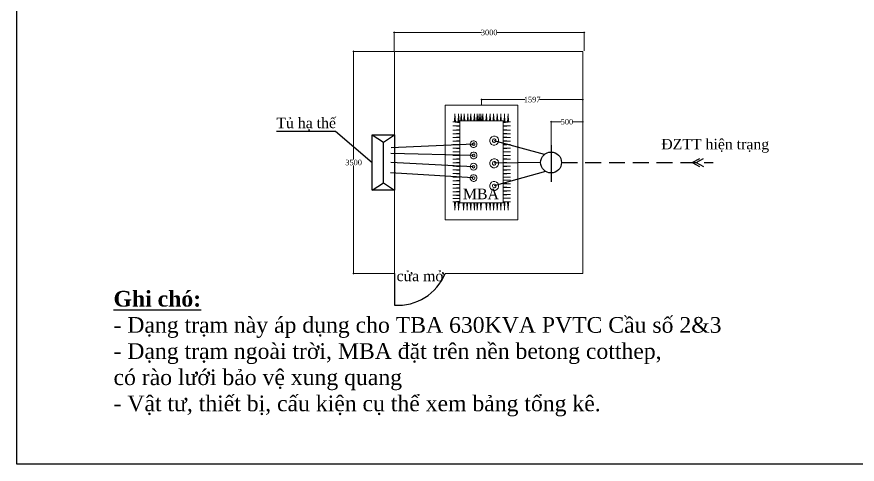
# Model space of a CAD drawing. Header units: inches. Extents: x -246336 to 136055, y -106871 to 69513.
# Drawn here: x -215884 to -202623, y -49224 to -42170 of the extents above; entities that cross this region are included whole.
import ezdxf

# ---------------------------------------------------------------- set-up
doc = ezdxf.new("R2010")
doc.units = ezdxf.units.IN
doc.header["$MEASUREMENT"] = 0
doc.linetypes.add('DASHED2', pattern=[0.375, 0.25, -0.125])
for name, color, linetype in [('03', 3, 'Continuous'), ('6 - Equipment', 1, 'Continuous'), ('WALK WAY', 47, 'Continuous'), ('XA-TT1', 7, 'Continuous')]:
    doc.layers.add(name, color=color, linetype=linetype)
doc.layers.add('K.THUOC', color=8, linetype='Continuous', lineweight=5)
doc.styles.get("Standard").update_dxf_attribs({"font": 'VNTIME_0.TTF', "height": 86})
doc.styles.add('VIET25', font='VNTIME_0.TTF', dxfattribs={"height": 2.5})
doc.linetypes.add('FENCELINE2', pattern='A,6.35,-2.54,[132,ltypeshp.shx,S=2.54,R=0,X=-2.54,Y=0],-2.54,25.4', length=36.83)
doc.dimstyles.get("Standard").update_dxf_attribs({"dimtxt": 0.18, "dimasz": 15, "dimexe": 10, "dimexo": 10, "dimgap": 0.09, "dimtad": 0, "dimtih": 1, "dimtoh": 1, "dimdec": 0, "dimzin": 0, "dimdsep": 32, "dimtxsty": 'Standard', "dimblk": 'OBLIQUE', "dimcen": 15, "dimdle": 10, "dimclrd": 3, "dimclre": 3, "dimclrt": 3, "dimadec": 0, "dimazin": 0, "dimtfac": 1, "dimtdec": 0, "dimtofl": 0, "dimtmove": 0, "dimatfit": 3, "dimldrblk": 'OPEN30', "dimfxl": 1, "dimtolj": 1, "dimtzin": 0, "dimlwd": 0, "dimlwe": 0, "dimarcsym": 0})

# ---------------------------------------------------------------- blocks, each defined once
blk = doc.blocks.new('maybienap')
at = {"layer": '6 - Equipment', "color": 7, "lineweight": 0}
for p, q in [((1939848, 3794074), (1939962, 3794081)), ((1939877, 3794076), (1939884, 3794205)), ((1939884, 3794205), (1939891, 3794077)), ((1939934, 3794080), (1939941, 3794205)), ((1939941, 3794205), (1939948, 3794080)), ((1939962, 3794091), (1940643, 3794091)), ((1939962, 3792799), (1939962, 3794091)), ((1939962, 3794091), (1940643, 3794091)), ((1939962, 3794091), (1939962, 3792799)), ((1939991, 3794091), (1939998, 3794205)), ((1939998, 3794205), (1940005, 3794091)), ((1940048, 3794091), (1940055, 3794205)), ((1940055, 3794205), (1940062, 3794091)), ((1940105, 3794091), (1940112, 3794205)), ((1940112, 3794205), (1940119, 3794091)), ((1940162, 3794091), (1940169, 3794205)), ((1940169, 3794205), (1940176, 3794091)), ((1940219, 3794091), (1940226, 3794205)), ((1940226, 3794205), (1940234, 3794091)), ((1940305, 3794091), (1940312, 3794205)), ((1940312, 3794205), (1940319, 3794091)), ((1940362, 3794091), (1940369, 3794205)), ((1940369, 3794205), (1940376, 3794091)), ((1940408, 3794091), (1940415, 3794205)), ((1940415, 3794205), (1940422, 3794091)), ((1940465, 3794091), (1940472, 3794205)), ((1940472, 3794205), (1940480, 3794091)), ((1940522, 3794091), (1940530, 3794205)), ((1940530, 3794205), (1940537, 3794091)), ((1940579, 3794091), (1940587, 3794205)), ((1940587, 3794205), (1940594, 3794091)), ((1940643, 3792799), (1940643, 3794091)), ((1940643, 3794091), (1940643, 3792799)), ((1940757, 3794072), (1940643, 3794079)), ((1940658, 3794078), (1940665, 3794205)), ((1940665, 3794205), (1940672, 3794077)), ((1940714, 3794074), (1940722, 3794205)), ((1940722, 3794205), (1940729, 3794073)), ((1939962, 3794067), (1939848, 3794074)), ((1939962, 3794024), (1939848, 3794017)), ((1939848, 3794017), (1939962, 3794010)), ((1939962, 3793967), (1939848, 3793960)), ((1939848, 3793960), (1939962, 3793953)), ((1940643, 3794065), (1940757, 3794072)), ((1940643, 3794029), (1940757, 3794021)), ((1940757, 3794021), (1940643, 3794014)), ((1940643, 3793978), (1940757, 3793971)), ((1940757, 3793971), (1940643, 3793964)), ((1939962, 3793910), (1939848, 3793903)), ((1939848, 3793903), (1939962, 3793896)), ((1939962, 3793853), (1939848, 3793846)), ((1939848, 3793846), (1939962, 3793839)), ((1940643, 3793921), (1940757, 3793914)), ((1940757, 3793914), (1940643, 3793907)), ((1940643, 3793864), (1940757, 3793857)), ((1940757, 3793857), (1940643, 3793850)), ((1939962, 3793796), (1939848, 3793789)), ((1939848, 3793789), (1939962, 3793782)), ((1939962, 3793739), (1939848, 3793732)), ((1939848, 3793732), (1939962, 3793725)), ((1939962, 3793693), (1939848, 3793686)), ((1939848, 3793686), (1939962, 3793678)), ((1940643, 3793807), (1940757, 3793800)), ((1940757, 3793800), (1940643, 3793793)), ((1940643, 3793750), (1940757, 3793743)), ((1940757, 3793743), (1940643, 3793735)), ((1940643, 3793693), (1940757, 3793686)), ((1940757, 3793686), (1940643, 3793678)), ((1939962, 3793636), (1939848, 3793628)), ((1939848, 3793628), (1939962, 3793621)), ((1939962, 3793578), (1939848, 3793571)), ((1939848, 3793571), (1939962, 3793564)), ((1940643, 3793636), (1940757, 3793628)), ((1940757, 3793628), (1940643, 3793621)), ((1940643, 3793578), (1940757, 3793571)), ((1940757, 3793571), (1940643, 3793564)), ((1939962, 3793521), (1939848, 3793514)), ((1939848, 3793514), (1939962, 3793507)), ((1939962, 3793464), (1939848, 3793457)), ((1939848, 3793457), (1939962, 3793450)), ((1940643, 3793521), (1940757, 3793514)), ((1940757, 3793514), (1940643, 3793507)), ((1940643, 3793464), (1940757, 3793457)), ((1940757, 3793457), (1940643, 3793450)), ((1939962, 3793407), (1939848, 3793400)), ((1939848, 3793400), (1939962, 3793393)), ((1939962, 3793350), (1939848, 3793343)), ((1939848, 3793343), (1939962, 3793336)), ((1939962, 3793293), (1939848, 3793286)), ((1939848, 3793286), (1939962, 3793279)), ((1940643, 3793407), (1940757, 3793400)), ((1940757, 3793400), (1940643, 3793393)), ((1940643, 3793350), (1940757, 3793343)), ((1940757, 3793343), (1940643, 3793336)), ((1940643, 3793293), (1940757, 3793286)), ((1940757, 3793286), (1940643, 3793279)), ((1939962, 3793236), (1939848, 3793229)), ((1939848, 3793229), (1939962, 3793222)), ((1939962, 3793179), (1939848, 3793172)), ((1939848, 3793172), (1939962, 3793164)), ((1940643, 3793236), (1940757, 3793229)), ((1940757, 3793229), (1940643, 3793222)), ((1940643, 3793179), (1940757, 3793172)), ((1940757, 3793172), (1940643, 3793164)), ((1939962, 3793122), (1939848, 3793115)), ((1939848, 3793115), (1939962, 3793107)), ((1939962, 3793065), (1939848, 3793057)), ((1939848, 3793057), (1939962, 3793050)), ((1940643, 3793122), (1940757, 3793115)), ((1940757, 3793115), (1940643, 3793107)), ((1940643, 3793065), (1940757, 3793057)), ((1940757, 3793057), (1940643, 3793050)), ((1939962, 3793007), (1939848, 3793000)), ((1939848, 3793000), (1939962, 3792993)), ((1939962, 3792950), (1939848, 3792943)), ((1939848, 3792943), (1939962, 3792936)), ((1939962, 3792885), (1939848, 3792878)), ((1940643, 3793007), (1940757, 3793000)), ((1940757, 3793000), (1940643, 3792993)), ((1940643, 3792950), (1940757, 3792943)), ((1940757, 3792943), (1940643, 3792936)), ((1940643, 3792885), (1940757, 3792878)), ((1939848, 3792878), (1939962, 3792871)), ((1939962, 3792828), (1939848, 3792814)), ((1939848, 3792814), (1939962, 3792814)), ((1939877, 3792814), (1939884, 3792685)), ((1939884, 3792685), (1939891, 3792814)), ((1939934, 3792814), (1939941, 3792685)), ((1939941, 3792685), (1939948, 3792814)), ((1939962, 3792799), (1940643, 3792799)), ((1939991, 3792799), (1939998, 3792685)), ((1939998, 3792685), (1940005, 3792799)), ((1940048, 3792799), (1940055, 3792685)), ((1940055, 3792685), (1940062, 3792799)), ((1940105, 3792799), (1940112, 3792685)), ((1940112, 3792685), (1940119, 3792799)), ((1940162, 3792799), (1940169, 3792685)), ((1940169, 3792685), (1940176, 3792799)), ((1940219, 3792799), (1940226, 3792685)), ((1940226, 3792685), (1940234, 3792799)), ((1940276, 3792799), (1940284, 3792685)), ((1940284, 3792685), (1940291, 3792799)), ((1940305, 3792799), (1940312, 3792685)), ((1940312, 3792685), (1940319, 3792799)), ((1940334, 3792799), (1940341, 3792685)), ((1940341, 3792685), (1940348, 3792799)), ((1940362, 3792799), (1940369, 3792685)), ((1940369, 3792685), (1940376, 3792799)), ((1940408, 3792799), (1940415, 3792685)), ((1940415, 3792685), (1940422, 3792799)), ((1940465, 3792799), (1940472, 3792685)), ((1940472, 3792685), (1940480, 3792799)), ((1940511, 3792799), (1940519, 3792685)), ((1940519, 3792685), (1940526, 3792799)), ((1940568, 3792799), (1940576, 3792685)), ((1940576, 3792685), (1940583, 3792799)), ((1940615, 3792799), (1940622, 3792685)), ((1940622, 3792685), (1940629, 3792799)), ((1940757, 3792878), (1940643, 3792871)), ((1940643, 3792828), (1940757, 3792814)), ((1940757, 3792814), (1940643, 3792814)), ((1940657, 3792814), (1940665, 3792685)), ((1940665, 3792685), (1940672, 3792814)), ((1940715, 3792814), (1940722, 3792685)), ((1940722, 3792685), (1940729, 3792814))]:
    blk.add_line(p, q, dxfattribs=at)
at = {"layer": '6 - Equipment', "color": 7, "lineweight": 0, "extrusion": (0, 0, -1)}
for centre, major_axis, start_param, end_param in [((1940103, 3793823), (71.3, -3.8), -0.664895, 5.61829), ((1940103, 3793823), (20.2, -20.2), 3.315395, 9.59858), ((1940428, 3793699), (37.9, 37.9), 0.173802, 6.456987), ((1940428, 3793699), (15.1, 15.1), 0.173802, 6.456987)]:
    blk.add_ellipse(centre, major_axis=major_axis, ratio=1, start_param=start_param, end_param=end_param, dxfattribs=at)
at = {"layer": '6 - Equipment', "color": 7, "lineweight": 0}
for centre, major_axis, start_param, end_param in [((1940103, 3793466), (68.1, 21.2), -0.913567, 5.369618), ((1940428, 3793520), (37.9, -37.9), 4.886191230471481, 11.16937653765107), ((1940428, 3793520), (15.1, -15.1), 0.1738022500938161, 6.456987557273402), ((1940103, 3793466), (28.4, 2.9), 3.997456404391317, 10.2806417115709), ((1940428, 3793342), (9.3, -52.7), 0.785397, 7.068582), ((1940428, 3793342), (15.1, 15.1), -1.396994, 4.886191), ((1940103, 3793110), (12.3, -70.3), 0.785391, 7.068576), ((1940428, 3793164), (52.7, 9.3), -0.785397, 5.497788), ((1940428, 3793164), (21, 4), 3.911937207371823, 10.19512251455141), ((1940103, 3793110), (7.3, -27.6), -0.871355, 5.41183)]:
    blk.add_ellipse(centre, major_axis=major_axis, ratio=1, start_param=start_param, end_param=end_param, dxfattribs=at)
at = {"layer": 'K.THUOC', "color": 4, "lineweight": 5, "ltscale": 20}
for p, q in [((1939728, 3794359), (1940878, 3794359)), ((1939728, 3794359), (1939728, 3792549)), ((1940878, 3794359), (1940878, 3792549)), ((1940878, 3792549), (1939728, 3792549))]:
    blk.add_line(p, q, dxfattribs=at)
blk = doc.blocks.new('_OBLIQUE')
at = {"color": 0, "linetype": 'ByBlock'}
blk.add_line((-0.5, -0.5), (0.5, 0.5), dxfattribs=at)
blk = doc.blocks.new('*D144')
at = {"color": 3, "lineweight": 0}
for p, q in [((-209940, -42417), (-208553, -42417)), ((-209930, -42708), (-209930, -42407)), ((-206920, -42417), (-208307, -42417)), ((-206930, -42707), (-206930, -42407))]:
    blk.add_line(p, q, dxfattribs=at)
at = {"layer": 'Defpoints', "color": 0}
for p in [(-206930, -42417), (-209930, -42718), (-206930, -42717)]:
    blk.add_point(p, dxfattribs=at)
at = {"color": 3, "lineweight": 0, "xscale": 15, "yscale": 15, "zscale": 15, "rotation": 180}
blk.add_blockref('_OBLIQUE', (-209930, -42417), dxfattribs=at)
at = {"color": 3, "lineweight": 0, "xscale": 15, "yscale": 15, "zscale": 15}
blk.add_blockref('_OBLIQUE', (-206930, -42417), dxfattribs=at)
at = {"color": 3, "insert": (-208430, -42417), "char_height": 86, "attachment_point": 5}
blk.add_mtext('\\A1;3000', dxfattribs=at)
blk = doc.blocks.new('_Open30')
at = {"color": 0, "linetype": 'ByBlock', "lineweight": -2}
for p, q in [((-1, 0.27), (0, 0)), ((0, 0), (-1, -0.27)), ((0, 0), (-1, 0))]:
    blk.add_line(p, q, dxfattribs=at)
blk = doc.blocks.new('*D145')
at = {"color": 3, "lineweight": 0}
for p, q in [((-207463, -43825), (-207295, -43825)), ((-207453, -44292), (-207453, -43815)), ((-206943, -43825), (-207111, -43825)), ((-206953, -44292), (-206953, -43815))]:
    blk.add_line(p, q, dxfattribs=at)
at = {"layer": 'Defpoints', "color": 0}
for p in [(-206953, -43825), (-207453, -44302), (-206953, -44302)]:
    blk.add_point(p, dxfattribs=at)
at = {"color": 3, "lineweight": 0, "xscale": 15, "yscale": 15, "zscale": 15, "rotation": 180}
blk.add_blockref('_OBLIQUE', (-207453, -43825), dxfattribs=at)
at = {"color": 3, "lineweight": 0, "xscale": 15, "yscale": 15, "zscale": 15}
blk.add_blockref('_OBLIQUE', (-206953, -43825), dxfattribs=at)
at = {"color": 3, "insert": (-207203, -43825), "char_height": 86, "attachment_point": 5}
blk.add_mtext('\\A1;500', dxfattribs=at)
blk = doc.blocks.new('*D146')
at = {"color": 3, "lineweight": 0}
for p, q in [((-208561, -43475), (-207869, -43475)), ((-208551, -43552), (-208551, -43465)), ((-206943, -43475), (-207635, -43475)), ((-206953, -43552), (-206953, -43465))]:
    blk.add_line(p, q, dxfattribs=at)
at = {"layer": 'Defpoints', "color": 0}
for p in [(-206953, -43475), (-208551, -43562), (-206953, -43562)]:
    blk.add_point(p, dxfattribs=at)
at = {"color": 3, "lineweight": 0, "xscale": 15, "yscale": 15, "zscale": 15, "rotation": 180}
blk.add_blockref('_OBLIQUE', (-208551, -43475), dxfattribs=at)
at = {"color": 3, "lineweight": 0, "xscale": 15, "yscale": 15, "zscale": 15}
blk.add_blockref('_OBLIQUE', (-206953, -43475), dxfattribs=at)
at = {"color": 3, "insert": (-207752, -43475), "char_height": 86, "attachment_point": 5}
blk.add_mtext('\\A1;1597', dxfattribs=at)
blk = doc.blocks.new('*D147')
at = {"color": 3, "lineweight": 0}
for p, q in [((-209936, -42717), (-210579, -42717)), ((-210569, -42707), (-210569, -44422)), ((-210569, -46227), (-210569, -44512)), ((-209936, -46217), (-210579, -46217))]:
    blk.add_line(p, q, dxfattribs=at)
at = {"layer": 'Defpoints', "color": 0}
for p in [(-209926, -42717), (-210569, -46217), (-209926, -46217)]:
    blk.add_point(p, dxfattribs=at)
at = {"color": 3, "lineweight": 0, "xscale": 15, "yscale": 15, "zscale": 15}
for p, rotation in [((-210569, -42717), 90), ((-210569, -46217), 270)]:
    blk.add_blockref('_OBLIQUE', p, dxfattribs=dict(at, rotation=rotation))
at = {"color": 3, "insert": (-210569, -44467), "char_height": 86, "attachment_point": 5}
blk.add_mtext('\\A1;3500', dxfattribs=at)

msp = doc.modelspace()

# ---------------------------------------------------------------- linework, layer by layer
for p, q in [((-211787.813, -43975.023), (-210857.396, -43975.023)), ((-210857.396, -43975.023), (-210274.033, -44467.105)), ((-207453.148, -44191.445), (-207453.148, -44771.74)), ((-205224.241, -44467.105), (-205107.991, -44405.694)), ((-205162.911, -44467.105), (-205046.661, -44405.694)), ((-205224.241, -44467.105), (-205110.897, -44527.629)), ((-205162.911, -44467.105), (-205049.568, -44527.629))]:
    msp.add_line(p, q)
at = {"color": 5}
for p, q in [((-210274.033, -44028.556), (-210099.778, -44147.403)), ((-210099.778, -44147.403), (-209925.522, -44028.556)), ((-210274.033, -44905.655), (-210099.778, -44786.808)), ((-210099.778, -44786.808), (-209925.522, -44905.655))]:
    msp.add_line(p, q, dxfattribs=at)
at = {"color": 5, "lineweight": 30}
msp.add_line((-210099.778, -44786.808), (-210099.778, -44147.403), dxfattribs=at)
at = {"color": 6, "lineweight": 30}
for p, q in [((-208676.303, -44177.218), (-209977.362, -44234.282)), ((-208680.771, -44355.383), (-209979.582, -44322.814)), ((-208685.239, -44533.548), (-209983.233, -44468.41)), ((-208688.395, -44710.68), (-209987.278, -44629.74))]:
    msp.add_line(p, q, dxfattribs=at)
at = {"linetype": 'DASHED2', "ltscale": 1000}
msp.add_line((-207288.148, -44467.105), (-204897.038, -44467.105), dxfattribs=at)
at = {"color": 1}
msp.add_line((-209925.522, -46217.105), (-209925.522, -46717.105), dxfattribs=at)
msp.add_lwpolyline([(-215884.085, -30229.036), (-188820.087, -30229.036), (-188820.087, -49224.345), (-215884.085, -49224.345)], close=True)
at = {"color": 5}
msp.add_lwpolyline([(-209925.522, -44905.655), (-210274.033, -44905.655), (-210274.033, -44028.556), (-209925.522, -44028.556)], close=True, dxfattribs=at)
msp.add_lwpolyline([(-207557.41, -44339.22), (-208351.084, -44123.117)])
at = {"color": 6, "lineweight": 30}
for points in [[(-207618.148, -44467.105), (-208351.084, -44479.559)], [(-207540.341, -44607.186), (-208351.084, -44836.001)]]:
    msp.add_lwpolyline(points, dxfattribs=at)
at = {"color": 1}
msp.add_arc((-209869.986, -45915.963), 803.065, 266.0345297, 337.9762367, dxfattribs=at)
at = {"layer": '03'}
msp.add_circle((-207453.148, -44467.105), 165, dxfattribs=at)
at = {"layer": 'WALK WAY', "color": 1, "linetype": 'FENCELINE2', "lineweight": 5, "ltscale": 10}
for p, q in [((-209925.522, -42717.105), (-206953.148, -42717.105)), ((-209925.522, -46217.105), (-209925.522, -42717.105)), ((-206953.148, -42717.105), (-206953.148, -46217.105)), ((-206953.148, -46217.105), (-209125.522, -46217.105))]:
    msp.add_line(p, q, dxfattribs=at)

# ---------------------------------------------------------------- block references
at = {"layer": 'WALK WAY', "rotation": 180}
msp.add_blockref('maybienap', (1731752.035, 3748986.818), dxfattribs=at)

# ---------------------------------------------------------------- texts
at = {"layer": 'XA-TT1', "style": 'VIET25'}
for s, p in [('Tñ h¹ thÕ', (-211788.332, -43925.671)), ('§ZTT hiÖn tr¹ng', (-205714.499, -44259.545)), ('MBA', (-208843.74, -45045.261)), ('cöa më', (-209891.464, -46338.457))]:
    msp.add_text(s, height=165, dxfattribs=at).set_placement(p)
at = {"layer": 'XA-TT1', "insert": (-214357.715, -46491.719), "char_height": 247.5, "width": 12924.45, "attachment_point": 1, "style": 'VIET25'}
msp.add_mtext('{\\f.VnTimeH|b1|i0|c0|p34;\\LGhi chó:\\f.VnTimeH|b0|i0|c0|p34;\\l\\P\\fTimes New Roman|b0|i0|c0|p18;- Dạng trạm này áp dụng cho TBA 630KVA PVTC Cầu số 2&3\\P- Dạng trạm ngoài trời, MBA \\fTimes New Roman|b0|i0|c238|p18;đ\\fTimes New Roman|b0|i0|c0|p18;ặt trên nền betong cotthep,\\Pcó rào l\\fTimes New Roman|b0|i0|c163|p18;ư\\fTimes New Roman|b0|i0|c0|p18;ới bảo vệ xung quang\\P- Vật t\\fTimes New Roman|b0|i0|c163|p18;ư\\fTimes New Roman|b0|i0|c0|p18;, thiết bị, cấu kiện cụ thể xem bảng tổng kê.}', dxfattribs=at)

# ---------------------------------------------------------------- dimensions: what is measured, and where the dimension line sits
for base, p1, p2, picture, middle in [((-206930.148, -42416.527), (-209930.441, -42718.005), (-206930.148, -42717.105), '*D144', (-208430.295, -42416.527)), ((-206953.148, -43475.135), (-208550.522, -43562.105), (-206953.148, -43562.105), '*D146', (-207751.835, -43475.135)), ((-206953.148, -43825.447), (-207453.148, -44302.105), (-206953.148, -44302.105), '*D145', (-207203.148, -43825.447))]:
    dim = msp.add_linear_dim(base=base, p1=p1, p2=p2, dimstyle='Standard')
    dim.commit()
    dim.dimension.update_dxf_attribs({"geometry": picture, "text_midpoint": middle})
dim = msp.add_linear_dim(base=(-210568.583, -46217.105), p1=(-209925.522, -42717.105), p2=(-209925.522, -46217.105), angle=90, dimstyle='Standard')
dim.commit()
dim.dimension.update_dxf_attribs({"geometry": '*D147', "text_midpoint": (-210568.583, -44467.105)})

doc.saveas('drawing.dxf')
